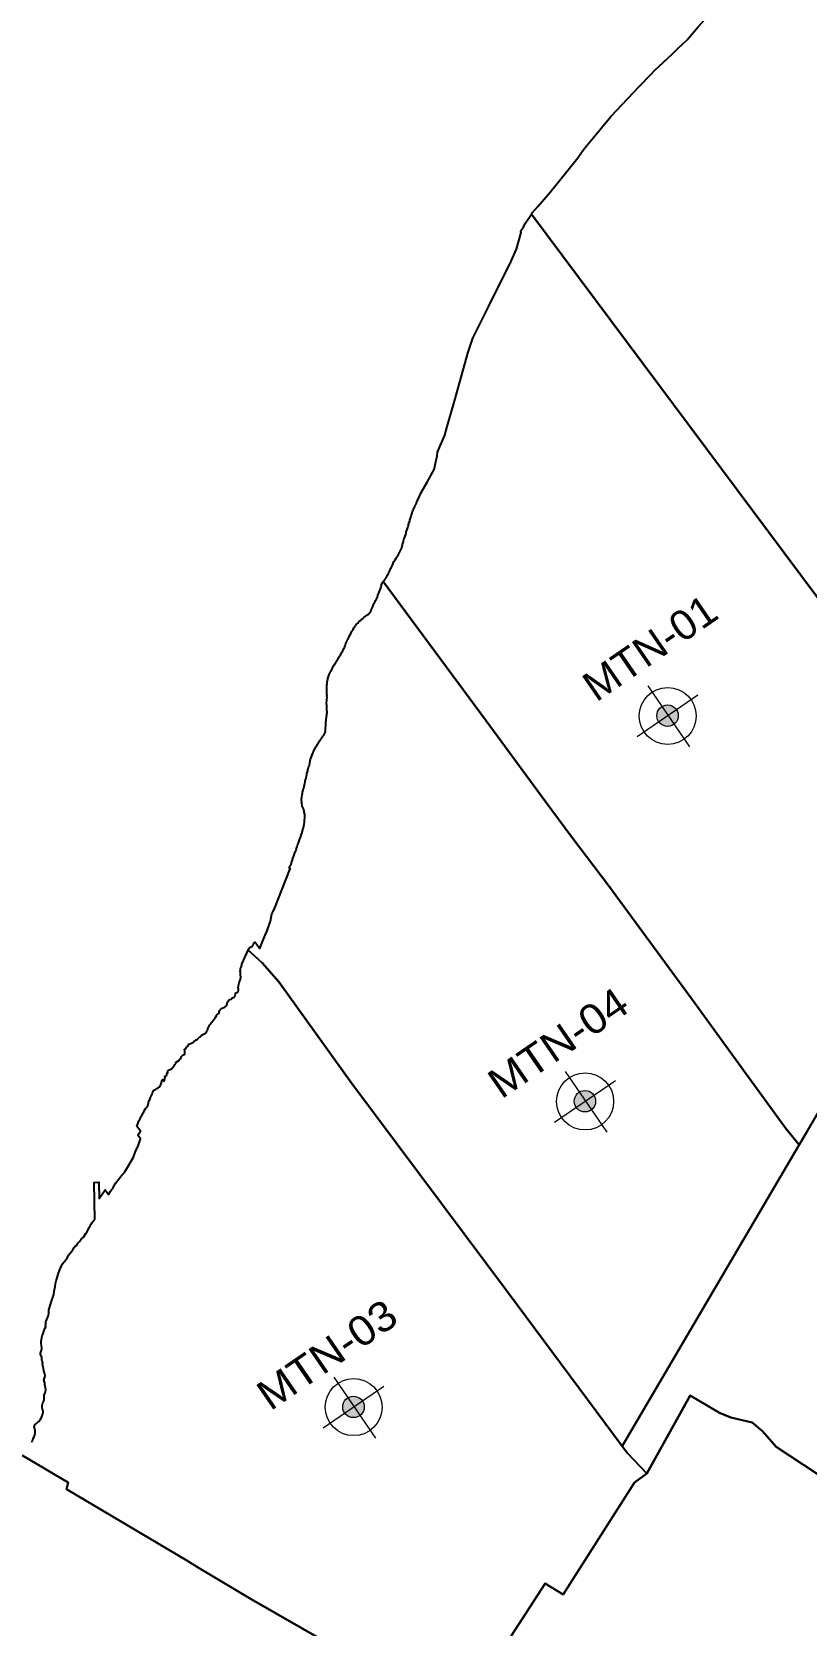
# Model space of a CAD drawing. Header units: metres. Extents: x 263924 to 318888, y 5017073 to 5064560.
# Drawn here: x 292786 to 295284, y 5048768 to 5053909 of the extents above; entities that cross this region are included whole.
import ezdxf

# ---------------------------------------------------------------- set-up
doc = ezdxf.new("R2010")
doc.units = ezdxf.units.M
doc.header["$LTSCALE"] = 38
doc.layers.add('1', color=7, linetype='Continuous', lineweight=25)
doc.layers.add('61', color=7, linetype='Continuous', lineweight=13)
doc.layers.add('6', color=7, linetype='Continuous')

msp = doc.modelspace()

# ---------------------------------------------------------------- hatches: boundary and pattern name
at = {"layer": '61'}
for points in [[(294856.59, 5051674.02, 1), (294817.46, 5051731.16, 1)], [(294590.04, 5050430.08, 1), (294550.9, 5050487.22, 1)], [(293843.35, 5049443.53, 1), (293804.22, 5049500.66, 1)]]:
    msp.add_hatch(color=256, dxfattribs=at).paths.add_polyline_path(points)

# ---------------------------------------------------------------- linework, layer by layer
at = {"layer": '1'}
for points in [[(294916.18, 5053902.67), (294935.38, 5053925.47), (294965.78, 5053958.97), (294993.38, 5053991.87), (295048.18, 5054041.07), (295161.68, 5054149.47), (295220.48, 5054220.58), (295350.59, 5054381.38), (295385.95, 5054445.93), (295548.09, 5054229.67), (296136.56, 5053434.47), (296771.29, 5052582.04), (296806.83, 5052534.31), (296816.95, 5052525.8)], [(295418.21, 5051952.66), (294397.68, 5053321.07), (294400.2, 5053324.86), (294418.17, 5053345.47), (294458.57, 5053391.67), (294508.18, 5053453.67), (294548.07, 5053503.27), (294566.98, 5053531.17), (294581.88, 5053549.47), (294598.18, 5053568.07), (294654.58, 5053635.97), (294727.98, 5053714.77), (294744.28, 5053731.67), (294785.08, 5053773.37), (294794.98, 5053784.27), (294853.18, 5053838.67), (294870.08, 5053855.57), (294900.78, 5053884.07), (294916.18, 5053902.67)], [(294028.4, 5052392.43), (294029.74, 5052396.4), (294032.39, 5052401.86), (294042.07, 5052423.26), (294061.67, 5052456.46), (294083.67, 5052496.86), (294093.97, 5052541.06), (294095.27, 5052553.36), (294118.37, 5052607.86), (294126.37, 5052635.36), (294152.2, 5052724.98), (294192.57, 5052872.26), (294209.07, 5052920.96), (294259.17, 5053022.06), (294332.57, 5053169.17), (294349.77, 5053208.47), (294364.57, 5053261.77), (294363.17, 5053263.77), (294365.27, 5053269.17), (294372.77, 5053278.57), (294377.77, 5053290.77), (294379.87, 5053294.37), (294397.68, 5053321.07), (295418.21, 5051952.66)], [(293964.33, 5052215.02), (293965.87, 5052216.37), (293966.89, 5052218.8), (293974.31, 5052234.03), (293975.66, 5052236.01), (293980.01, 5052244.78), (293982.25, 5052255.53), (293985.07, 5052264.3), (293986.67, 5052271.21), (293989.35, 5052278.83), (293990.12, 5052281.65), (293992.17, 5052287.73), (293993.71, 5052293.17), (293994.22, 5052295.73), (293996.14, 5052301.42), (293997.1, 5052303.86), (293999.15, 5052310.13), (293999.72, 5052313.9), (294001.2, 5052317.94), (294001.58, 5052319.92), (294003.63, 5052326.7), (294005.04, 5052329.97), (294005.55, 5052333.17), (294006.96, 5052336.88), (294008.43, 5052343.66), (294010.16, 5052347.76), (294010.86, 5052351.21), (294012.65, 5052356.08), (294012.97, 5052358.19), (294014.06, 5052360.3), (294015.53, 5052365.36), (294016.94, 5052367.41), (294017.77, 5052370.03), (294019.05, 5052372.33), (294020.08, 5052374.83), (294021.36, 5052377.2), (294023.08, 5052381.68), (294024.62, 5052384.11), (294026.54, 5052388.59), (294028.4, 5052392.43)], [(295284.82, 5050357.57), (295261.6, 5050317.91), (295219.12, 5050370.53), (295097.97, 5050536.24), (294916.08, 5050786.64), (294646.6, 5051154.44), (294527.7, 5051310.43), (294442.53, 5051426.71), (294252.34, 5051686.37), (293919.89, 5052135.4), (293924.91, 5052142.06), (293926.38, 5052143.47), (293927.59, 5052145.64), (293929.26, 5052147.25), (293932.14, 5052153.96), (293933.35, 5052155.56), (293934.31, 5052157.93), (293936.3, 5052161.33), (293937.32, 5052163.76), (293938.54, 5052165.87), (293939.56, 5052168.49), (293941.35, 5052171.5), (293943.53, 5052175.92), (293944.49, 5052179.18), (293946.41, 5052181.81), (293947.05, 5052183.98), (293949.29, 5052188.14), (293950.06, 5052190.64), (293951.79, 5052193.84), (293954.22, 5052199.85), (293958.44, 5052205.68), (293961.77, 5052210.86), (293962.73, 5052212.78), (293964.33, 5052215.02)], [(293885.87, 5052055.08), (293887.53, 5052057.96), (293888.68, 5052061.04), (293889.77, 5052062.77), (293890.86, 5052065.58), (293892.27, 5052067.5), (293893.48, 5052070.96), (293895.27, 5052073.84), (293896.62, 5052077.36), (293898.03, 5052079.02), (293898.86, 5052081), (293899.31, 5052083.12), (293900.72, 5052085.36), (293902.76, 5052091.76), (293904.81, 5052095.41), (293905.58, 5052098.41), (293907.11, 5052101.36), (293907.63, 5052104.11), (293909.68, 5052109.17), (293911.66, 5052114.8), (293912.24, 5052118.25), (293913.77, 5052122.16), (293914.41, 5052125.1), (293917.87, 5052132.72), (293919.89, 5052135.4), (294252.34, 5051686.37), (294442.53, 5051426.71), (294527.7, 5051310.43), (294646.6, 5051154.44), (294916.08, 5050786.64), (295097.97, 5050536.24), (295219.12, 5050370.53), (295261.6, 5050317.91)], [(293785.04, 5051904.89), (293786.64, 5051906.94), (293787.28, 5051909.25), (293789.14, 5051911.81), (293792.85, 5051919.42), (293794.51, 5051922.5), (293796.76, 5051928.51), (293798.48, 5051931.9), (293799.44, 5051935.74), (293802.26, 5051941.76), (293803.73, 5051945.92), (293805.52, 5051948.54), (293807.44, 5051952.83), (293809.81, 5051956.93), (293812.18, 5051962.05), (293813.2, 5051964.67), (293815.53, 5051967.87), (293818.9, 5051975.34), (293822.85, 5051980.03), (293825.34, 5051985.74), (293829.73, 5051992.33), (293832.22, 5051997.17), (293837.64, 5052001.41), (293840.27, 5052004.49), (293842.77, 5052008.3), (293845.99, 5052009.62), (293849.65, 5052013.72), (293854.19, 5052016.35), (293856.97, 5052019.72), (293861.95, 5052023.09), (293865.03, 5052026.46), (293871.91, 5052030.71), (293876.14, 5052035.37), (293878, 5052036.33), (293879.21, 5052040.04), (293880.68, 5052042.54), (293881.51, 5052045.16), (293883.5, 5052049.77), (293885.03, 5052052.59), (293885.87, 5052055.08)], [(293737.79, 5051750.78), (293737.92, 5051754.69), (293738.3, 5051757.58), (293738.37, 5051760.98), (293738.17, 5051765.4), (293738.37, 5051769.51), (293738.05, 5051771.82), (293737.92, 5051776.88), (293738.17, 5051778.87), (293738.11, 5051781.56), (293737.73, 5051786.31), (293738.17, 5051790.35), (293738.18, 5051800.87), (293738.75, 5051806.58), (293738.88, 5051810.49), (293739.26, 5051812.86), (293740.16, 5051814.85), (293741.06, 5051819.47), (293741.45, 5051823.19), (293742.66, 5051828.44), (293743.43, 5051832.55), (293745.29, 5051835.05), (293747.34, 5051840.24), (293751, 5051846.21), (293752.66, 5051849.93), (293756, 5051856.02), (293757.67, 5051859.67), (293759.65, 5051863.2), (293763.89, 5051869.55), (293765.3, 5051871.6), (293766.07, 5051873.46), (293767.54, 5051875.13), (293768.44, 5051877.37), (293769.85, 5051878.91), (293772.35, 5051883.08), (293776.15, 5051889.98), (293777.49, 5051891.71), (293779.92, 5051895.68), (293782.29, 5051899.2), (293785.04, 5051904.89)], [(293707.61, 5051610.4), (293709.4, 5051614.5), (293711.51, 5051616.61), (293712.6, 5051618.98), (293717.46, 5051625.31), (293719.83, 5051628.07), (293720.92, 5051630.63), (293723.67, 5051633.64), (293725.27, 5051636.9), (293727.7, 5051639.84), (293732.72, 5051648.37), (293733.11, 5051652.02), (293732.85, 5051654.08), (293733.62, 5051656.26), (293733.24, 5051658.63), (293733.88, 5051661.19), (293733.62, 5051664.91), (293734.39, 5051668.83), (293734.2, 5051673.96), (293734.58, 5051676.84), (293734.97, 5051682.61), (293735.42, 5051684.67), (293735.16, 5051687.42), (293735.93, 5051689.99), (293735.93, 5051692.1), (293736.51, 5051695.18), (293736.89, 5051700.83), (293737.4, 5051704.22), (293737.28, 5051706.41), (293737.92, 5051708.71), (293738.43, 5051712.05), (293738.49, 5051714.1), (293738.24, 5051721.15), (293737.6, 5051723.72), (293738.05, 5051725.96), (293737.73, 5051730), (293737.47, 5051736.99), (293737.02, 5051740.39), (293736.96, 5051744.56), (293737.79, 5051750.78)], [(293658.77, 5051452.26), (293659.8, 5051456.03), (293660.18, 5051458.85), (293661.46, 5051461.79), (293661.85, 5051464.87), (293663.06, 5051469.03), (293666.58, 5051484.45), (293667.35, 5051489.63), (293668.18, 5051492.19), (293668.76, 5051495.2), (293669.72, 5051497.63), (293671.06, 5051502.75), (293672.73, 5051511.39), (293673.69, 5051515.75), (293674.58, 5051518.11), (293674.9, 5051521.12), (293676.69, 5051525.15), (293676.76, 5051527.71), (293679.13, 5051533.99), (293680.21, 5051538.21), (293680.6, 5051541.22), (293681.69, 5051543.14), (293683.09, 5051550.63), (293683.16, 5051553.12), (293684.25, 5051555.11), (293684.5, 5051557.92), (293685.27, 5051560.23), (293685.53, 5051562.47), (293687.06, 5051568.16), (293688.92, 5051572.58), (293689.69, 5051574.95), (293692.76, 5051581.16), (293693.4, 5051583.78), (293694.74, 5051585.96), (293695.64, 5051588.9), (293697.37, 5051592.23), (293698.71, 5051595.49), (293700.25, 5051598.56), (293706.07, 5051608.8), (293707.61, 5051610.4)], [(293644.62, 5051286.49), (293645.2, 5051289.37), (293646.8, 5051292.88), (293647.5, 5051295.7), (293648.84, 5051298.45), (293649.68, 5051301.72), (293651.94, 5051307.17), (293652.33, 5051309.4), (293654.96, 5051316.93), (293656.2, 5051319.16), (293656.46, 5051322.24), (293658.03, 5051325.19), (293658.56, 5051327.55), (293660.59, 5051333.64), (293660.72, 5051336.07), (293662.42, 5051341.25), (293664.19, 5051352.58), (293665.96, 5051359.46), (293666.16, 5051365.68), (293667.05, 5051373.5), (293667.18, 5051381.82), (293666.67, 5051385.28), (293665.97, 5051388.54), (293664.75, 5051390.97), (293664.36, 5051395), (293663.41, 5051399.29), (293661.55, 5051402.11), (293660.14, 5051407.42), (293658.54, 5051409.72), (293658.22, 5051413.76), (293656.62, 5051417.98), (293656.96, 5051421.94), (293656.53, 5051424.48), (293656.66, 5051426.79), (293656.34, 5051429.03), (293656.28, 5051432.8), (293656.66, 5051438.82), (293657.43, 5051440.99), (293657.75, 5051447.46), (293658.77, 5051452.26)], [(295261.6, 5050317.91), (294690.08, 5049345.41), (294323.47, 5049839.49), (293818.88, 5050515.49), (293583.46, 5050843.54), (293528.86, 5050905.61), (293483.46, 5050945.88), (293485.06, 5050949.65), (293488.67, 5050953.95), (293491.26, 5050955.55), (293496.56, 5050958.25), (293498.06, 5050959.65), (293499.86, 5050962.25), (293501.56, 5050966.15), (293502.76, 5050968.35), (293506.47, 5050971.75), (293521.56, 5050951.75), (293526.86, 5050965.05), (293531.47, 5050975.95), (293538.56, 5050994.05), (293544.06, 5051006.45), (293548.76, 5051018.15), (293556.17, 5051039.85), (293560.36, 5051062.95), (293567.67, 5051077.45), (293619.47, 5051208.15), (293616.06, 5051213.45), (293622.48, 5051223.57), (293623.95, 5051228.88), (293625.8, 5051233.94), (293628.3, 5051241.94), (293631.12, 5051250.45), (293633.74, 5051256.47), (293635.41, 5051263), (293637.26, 5051266.96), (293638.48, 5051270.99), (293639.82, 5051274.39), (293642.32, 5051280.92), (293643.41, 5051284.63), (293644.62, 5051286.49)], [(294909.58, 5049508.4), (294770.61, 5049257.58), (294706.29, 5049323.69), (294690.08, 5049345.41), (295261.6, 5050317.91), (295284.82, 5050357.57), (295539.89, 5050793.19), (295704.35, 5051074.06), (295832.65, 5051294), (295846.42, 5051277.79), (295887.15, 5051228.45), (295942.63, 5051171.86), (295986.15, 5051117.95), (296020.54, 5051054.79), (296065.2, 5050963.81), (296037.48, 5050913.83), (295961.76, 5050729.7), (295907.12, 5050607.38), (295849.78, 5050473.96), (295785.54, 5050334.94), (295750.04, 5050251.01), (295844.72, 5050194.31), (295853.49, 5050172.66), (295733.7, 5049993.05)], [(293451.97, 5050826.04), (293452.37, 5050829.64), (293454.27, 5050835.95), (293454.87, 5050841.04), (293456.37, 5050844.04), (293459.77, 5050852.75), (293460.27, 5050857.75), (293459.37, 5050867.64), (293459.57, 5050870.54), (293459.07, 5050872.95), (293458.67, 5050877.34), (293458.92, 5050879.95), (293459.57, 5050886.65), (293460.57, 5050888.75), (293462.27, 5050893.15), (293462.97, 5050895.95), (293463.87, 5050897.85), (293463.74, 5050900.52), (293483.46, 5050945.88), (293528.86, 5050905.61), (293583.46, 5050843.54), (293818.88, 5050515.49), (294323.47, 5049839.49), (294690.08, 5049345.41)], [(293370.67, 5050718.94), (293377.07, 5050727.64), (293382.47, 5050736.25), (293384.27, 5050738.54), (293386.97, 5050740.25), (293389.27, 5050742.04), (293390.17, 5050745.14), (293390.27, 5050747.25), (293392.27, 5050752.14), (293394.57, 5050754.34), (293400.17, 5050758.34), (293405.87, 5050760.75), (293407.77, 5050762.14), (293409.87, 5050764.14), (293411.57, 5050765.25), (293412.97, 5050766.75), (293414.67, 5050769.45), (293416.07, 5050772.45), (293416.37, 5050774.84), (293418.57, 5050779.64), (293420.07, 5050781.84), (293421.27, 5050784.54), (293422.57, 5050786.14), (293424.97, 5050786.95), (293429.57, 5050787.84), (293431.87, 5050792.14), (293434.47, 5050791.75), (293436.07, 5050793.54), (293438.77, 5050794.54), (293440.77, 5050796.04), (293442.27, 5050798.95), (293443.57, 5050805.25), (293444.57, 5050808.34), (293447.17, 5050809.45), (293449.57, 5050808.95), (293450.97, 5050810.84), (293451.37, 5050813.14), (293452.47, 5050816.54), (293452.97, 5050819.84), (293451.97, 5050826.04)], [(293267.97, 5050599.94), (293268.47, 5050602.34), (293269.77, 5050604.44), (293274.67, 5050608.24), (293277.07, 5050608.94), (293279.47, 5050610.64), (293279.97, 5050615.24), (293279.67, 5050618.94), (293279.17, 5050621.14), (293278.97, 5050623.14), (293279.97, 5050626.74), (293281.87, 5050628.54), (293283.47, 5050629.74), (293284.17, 5050631.64), (293287.17, 5050634.14), (293288.57, 5050636.04), (293290.27, 5050637.44), (293292.47, 5050643.14), (293296.07, 5050643.94), (293301.07, 5050645.54), (293307.87, 5050649.44), (293315.87, 5050656.34), (293320.07, 5050658.94), (293328.07, 5050666.04), (293329.87, 5050667.24), (293333.57, 5050671.54), (293335.57, 5050672.44), (293342.07, 5050676.44), (293346.07, 5050677.74), (293349.67, 5050682.74), (293350.87, 5050685.04), (293352.47, 5050686.74), (293353.77, 5050691.94), (293354.57, 5050697.14), (293355.97, 5050698.84), (293357.77, 5050701.84), (293359.07, 5050704.44), (293363.27, 5050708.44), (293365.27, 5050712.54), (293370.67, 5050718.94)], [(293183.87, 5050495.54), (293185.77, 5050497.24), (293187.77, 5050499.84), (293191.17, 5050500.54), (293194.07, 5050501.54), (293196.37, 5050503.64), (293198.67, 5050506.64), (293201.17, 5050510.54), (293202.77, 5050514.74), (293205.07, 5050521.94), (293205.77, 5050524.64), (293206.87, 5050526.84), (293208.57, 5050528.24), (293212.47, 5050523.24), (293216.27, 5050534.94), (293213.67, 5050538.24), (293220.37, 5050541.24), (293221.07, 5050544.04), (293221.47, 5050546.74), (293223.07, 5050549.04), (293224.87, 5050550.34), (293223.97, 5050552.94), (293224.37, 5050555.54), (293225.47, 5050557.84), (293227.47, 5050559.14), (293234.17, 5050562.04), (293237.07, 5050563.54), (293244.07, 5050571.14), (293245.37, 5050572.74), (293246.37, 5050575.14), (293247.57, 5050577.44), (293250.87, 5050581.44), (293251.17, 5050584.14), (293256.57, 5050588.24), (293258.57, 5050589.24), (293261.67, 5050590.04), (293262.67, 5050592.84), (293264.57, 5050595.24), (293266.27, 5050596.44), (293267.97, 5050599.94)], [(293117.07, 5050287.24), (293122.07, 5050298.24), (293128.77, 5050314.14), (293134.77, 5050331.24), (293136.87, 5050337.64), (293128.17, 5050348.64), (293136.37, 5050361.94), (293124.27, 5050378.54), (293127.77, 5050385.34), (293128.77, 5050388.94), (293130.67, 5050392.34), (293131.77, 5050395.54), (293134.67, 5050399.84), (293135.57, 5050402.14), (293137.37, 5050407.54), (293139.07, 5050409.44), (293140.77, 5050411.74), (293143.07, 5050417.04), (293145.27, 5050420.64), (293146.97, 5050424.34), (293148.47, 5050427.04), (293153.72, 5050435.83), (293155.57, 5050438.54), (293158.27, 5050441.47), (293160.1, 5050445.01), (293161.27, 5050447.64), (293162.07, 5050451.34), (293162.57, 5050454.54), (293163.37, 5050457.54), (293164.57, 5050460.34), (293166.57, 5050464.24), (293168.97, 5050470.64), (293173.17, 5050479.04), (293173.77, 5050481.04), (293175.77, 5050485.14), (293176.67, 5050487.94), (293178.27, 5050491.74), (293179.97, 5050494.24), (293181.77, 5050495.14), (293183.87, 5050495.54)], [(292881.27, 5049926.94), (292885.47, 5049933.34), (292895.97, 5049946.84), (292899.17, 5049951.24), (292901.77, 5049956.84), (292904.77, 5049961.44), (292913.57, 5049973.34), (292918.47, 5049978.84), (292922.77, 5049986.04), (292926.37, 5049990.74), (292931.07, 5049994.34), (292935.77, 5050001.04), (292940.87, 5050007.44), (292944.87, 5050013.14), (292952.87, 5050019.84), (292960.47, 5050031.74), (292964.67, 5050037.94), (292977.37, 5050061.54), (292980.87, 5050067.14), (292984.27, 5050071.64), (292989.47, 5050076.34), (292987.27, 5050196.74), (293002.57, 5050197.54), (293003.67, 5050144.14), (293022.27, 5050172.34), (293033.17, 5050157.24), (293036.67, 5050162.64), (293039.77, 5050168.74), (293043.37, 5050172.84), (293047.67, 5050177.24), (293048.07, 5050180.14), (293057.37, 5050195.04), (293069.07, 5050209.94), (293071.27, 5050213.64), (293076.27, 5050219.44), (293081.17, 5050224.04), (293087.27, 5050232.94), (293095.37, 5050247.04), (293114.17, 5050278.54), (293117.07, 5050287.24)], [(292819.47, 5049620.24), (292818.77, 5049624.54), (292817.87, 5049633.04), (292815.17, 5049638.54), (292813.87, 5049641.64), (292814.37, 5049645.74), (292816.57, 5049651.94), (292818.17, 5049658.04), (292817.77, 5049663.24), (292817.07, 5049668.94), (292816.07, 5049677.64), (292816.27, 5049683.94), (292819.67, 5049701.14), (292822.27, 5049708.84), (292825.37, 5049718.44), (292828.17, 5049725.24), (292830.77, 5049730.84), (292830.57, 5049734.84), (292830.97, 5049738.84), (292831.67, 5049743.04), (292831.67, 5049746.64), (292832.77, 5049750.64), (292835.27, 5049756.84), (292838.87, 5049765.34), (292839.47, 5049767.54), (292840.57, 5049774.44), (292840.47, 5049779.84), (292840.57, 5049785.04), (292851.47, 5049819.34), (292852.42, 5049821.94), (292856.97, 5049834.54), (292857.97, 5049845.74), (292860.87, 5049860.34), (292862.57, 5049870.34), (292865.07, 5049879.44), (292866.87, 5049885.14), (292871.87, 5049903.24), (292874.97, 5049912.24), (292878.17, 5049919.34), (292881.27, 5049926.94)], [(292794.37, 5049411.54), (292795.97, 5049414.44), (292797.77, 5049416.94), (292802.37, 5049419.44), (292805.87, 5049422.44), (292808.57, 5049425.34), (292811.57, 5049429.14), (292813.97, 5049432.94), (292817.37, 5049438.14), (292819.67, 5049443.54), (292821.47, 5049449.54), (292822.17, 5049453.84), (292822.37, 5049459.14), (292820.97, 5049464.04), (292819.27, 5049471.94), (292819.27, 5049476.34), (292820.47, 5049481.24), (292821.87, 5049485.64), (292823.97, 5049489.94), (292825.47, 5049494.14), (292825.87, 5049499.14), (292825.97, 5049504.64), (292826.17, 5049509.54), (292826.77, 5049513.74), (292828.67, 5049517.64), (292830.07, 5049522.24), (292830.67, 5049526.94), (292829.07, 5049538.64), (292828.47, 5049544.34), (292828.47, 5049549.64), (292826.17, 5049555.64), (292825.17, 5049557.84), (292826.77, 5049564.34), (292828.67, 5049572.34), (292827.77, 5049578.34), (292824.87, 5049588.24), (292824.07, 5049595.84), (292820.37, 5049609.64), (292821.07, 5049614.84), (292819.47, 5049620.24)], [(294177.05, 5048479.11), (294217.31, 5048542.79), (294331.61, 5048731.23), (294442.01, 5048902.78), (294500.45, 5048866.39), (294730.34, 5049227.69), (294770.61, 5049257.58), (294909.58, 5049508.4), (295004.4, 5049452.52), (295040.76, 5049438.22), (295109.6, 5049421.33), (295143.37, 5049394.04), (295187.53, 5049343.35), (295408.33, 5049197.79), (295752.51, 5048982.06)], [(295408.33, 5049197.79), (295187.53, 5049343.35), (295143.37, 5049394.04), (295109.6, 5049421.33), (295040.76, 5049438.22), (295004.4, 5049452.52), (294909.58, 5049508.4)], [(292786.07, 5049358.13), (292787.47, 5049362.13), (292789.27, 5049365.33), (292790.67, 5049370.24), (292793.17, 5049375.24), (292795.87, 5049382.34), (292797.27, 5049387.34), (292797.17, 5049392.64), (292796.67, 5049396.94), (292795.67, 5049400.74), (292794.37, 5049404.44), (292793.57, 5049407.94), (292794.37, 5049411.54)], [(294690.08, 5049345.41), (294706.29, 5049323.69), (294770.61, 5049257.58), (294730.34, 5049227.69), (294500.45, 5048866.39), (294442.01, 5048902.78), (294331.61, 5048731.23), (294217.31, 5048542.79), (294177.05, 5048479.11), (294160.76, 5048454.54), (294032.36, 5048529.14), (293901.56, 5048605.04), (293872.76, 5048622.64), (293855.16, 5048635.34), (293835.06, 5048655.54), (293833.36, 5048653.84), (293735.45, 5048713.04), (293493.87, 5048852.1), (293326.32, 5048952.17), (293285.88, 5048976.2), (292897.71, 5049206.89), (292902.91, 5049227.68), (292756.14, 5049315.3)], [(292756.14, 5049315.3), (292902.91, 5049227.68), (292897.71, 5049206.89), (293285.88, 5048976.2), (293326.32, 5048952.17), (293493.87, 5048852.1)], [(293493.87, 5048852.1), (293735.45, 5048713.04), (293833.36, 5048653.84), (293835.06, 5048655.54), (293855.16, 5048635.34), (293872.76, 5048622.64), (293901.56, 5048605.04), (294032.36, 5048529.14), (294160.76, 5048454.54), (294167.28, 5048450.63), (294124.32, 5048374.33), (293821.88, 5047865.44), (293653.51, 5047584.34), (293524.2, 5047357.87), (293461.19, 5047239.12), (293427.61, 5047267.85), (293114.34, 5047465.9), (292632.87, 5047747.41)]]:
    msp.add_lwpolyline(points, dxfattribs=at)
at = {"layer": '61'}
for p, q in [((294909.09, 5051602.23), (294774.56, 5051798.67)), ((294738.81, 5051635.33), (294935.24, 5051769.85)), ((294642.53, 5050358.3), (294508.01, 5050554.73)), ((294472.25, 5050391.39), (294668.69, 5050525.92)), ((293895.85, 5049371.74), (293761.32, 5049568.17)), ((293725.57, 5049404.83), (293922, 5049539.36))]:
    msp.add_line(p, q, dxfattribs=at)
for centre, radius in [((294837.54, 5051701.84), 91.94), ((294837.03, 5051702.59), 34.63), ((294570.98, 5050457.9), 91.94), ((294570.47, 5050458.65), 34.63), ((293824.3, 5049471.34), 91.94), ((293823.78, 5049472.1), 34.63)]:
    msp.add_circle(centre, radius, dxfattribs=at)

# ---------------------------------------------------------------- texts
at = {"layer": '6'}
for s, width, p in [('MTN-01', 1.05, (294606.93, 5051744.47)), ('MTN-04', 1.1, (294300.84, 5050463.22)), ('MTN-03', 1.1, (293555.38, 5049457.23))]:
    msp.add_text(s, height=96, rotation=34.501, dxfattribs=dict(at, width=width)).set_placement(p)

doc.saveas('drawing.dxf')
